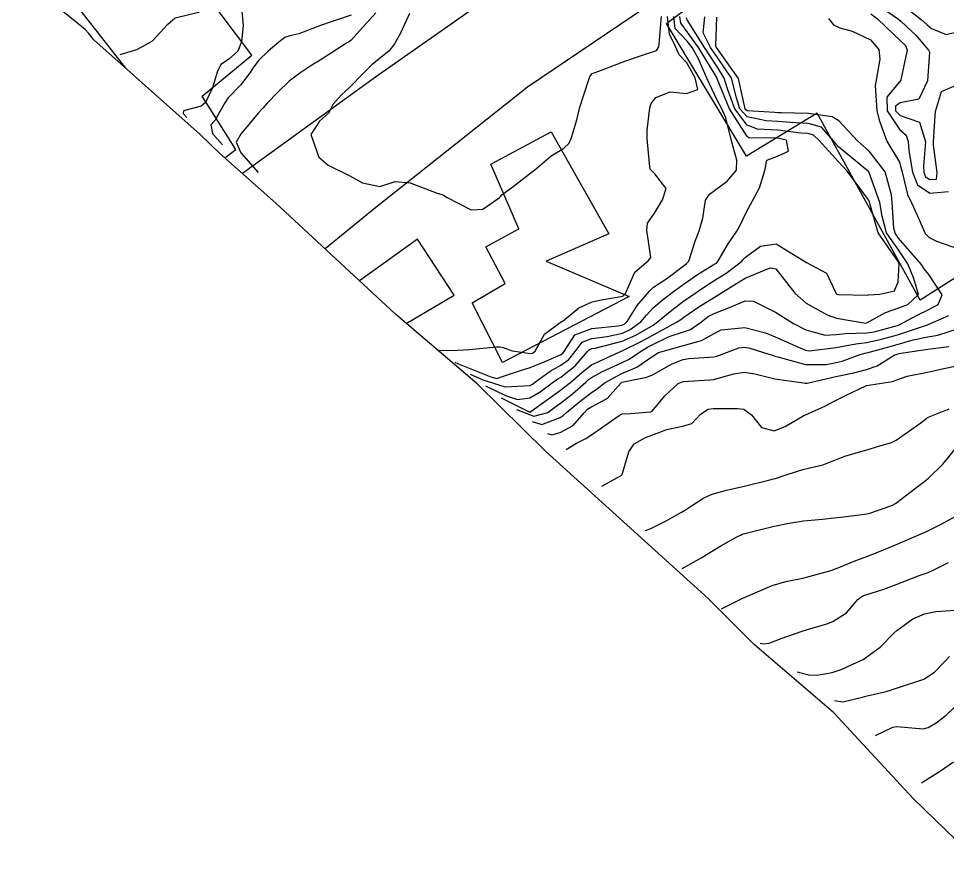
# Model space of a CAD drawing. Header units: metres. Extents: x 307586 to 320046, y 7427249 to 7434250.
# Drawn here: x 318643.9 to 318704.7, y 7429711.8 to 7429767.6 of the extents above; entities that cross this region are included whole.
import ezdxf

# ---------------------------------------------------------------- set-up
doc = ezdxf.new("R2010")
doc.units = ezdxf.units.M
doc.header["$MEASUREMENT"] = 0
for name, color, linetype in [('Area', 45, 'Continuous'), ('Curvas de Nivel 1m', 11, 'Continuous'), ('Curvas de Nivel 5m', 15, 'Continuous'), ('Edificações', 30, 'Continuous'), ('Vias Secundárias', 230, 'Continuous')]:
    doc.layers.add(name, color=color, linetype=linetype)

msp = doc.modelspace()

# ---------------------------------------------------------------- linework, layer by layer
at = {"layer": 'Area'}
msp.add_polyline3d([(318707.353, 7429711.835, 793.133), (318702.497, 7429716.537, 790.843), (318697.312, 7429722.157, 788.743), (318692.112, 7429726.595, 797.944), (318689.07, 7429729.627, 797.944), (318678.432, 7429739.267, 783.074), (318673.953, 7429743.687, 776.324), (318668.619, 7429748.226, 776.304), (318660.774, 7429755.509, 772.974), (318657.119, 7429758.76, 774.144), (318655.837, 7429759.992, 774.794), (318648.86, 7429766.186, 779.133), (318648.537, 7429766.606, 779.102), (318648.303, 7429766.861, 779.163), (318645.454, 7429769.2, 779.354)], dxfattribs=at)
at = {"layer": 'Curvas de Nivel 1m', "flags": 128}
for points, elevation in [([(318650.603, 7429765.23), (318651.684, 7429765.561), (318652.062, 7429765.76), (318652.717, 7429766.125), (318653.704, 7429767.224), (318654.189, 7429767.624), (318655.712, 7429768.008), (318655.829, 7429768.088), (318656.442, 7429769.37), (318657.731, 7429769.237), (318658.564, 7429768.051), (318658.634, 7429767.12), (318658.535, 7429766.052), (318658.292, 7429765.446), (318657.675, 7429764.894), (318657.171, 7429764.567), (318656.934, 7429764.071), (318656.627, 7429763.05), (318656.172, 7429762.082), (318655.888, 7429761.839), (318654.737, 7429761.546), (318654.719, 7429761.374), (318654.953, 7429761.1)], 776), ([(318699.731, 7429768.796), (318701.53, 7429767.542), (318701.711, 7429767.392), (318702.667, 7429766.49), (318703.512, 7429765.513), (318703.559, 7429765.38), (318703.426, 7429763.514), (318702.862, 7429762.315), (318701.651, 7429762.076), (318701.336, 7429761.855), (318701.346, 7429761.543), (318701.64, 7429761.244), (318702.915, 7429760.8), (318703.309, 7429759.515), (318703.165, 7429757.951), (318703.201, 7429757.516), (318703.309, 7429757.233), (318703.588, 7429757.041), (318704.015, 7429757.079), (318704.058, 7429757.505), (318703.838, 7429759.289), (318703.831, 7429759.508), (318703.934, 7429761.213), (318703.951, 7429761.507), (318704.362, 7429762.803), (318705.671, 7429763.365)], 777), ([(318701.728, 7429768.514), (318703.019, 7429767.52), (318703.386, 7429767.191), (318703.707, 7429766.93), (318704.657, 7429766.547), (318705.706, 7429766.8), (318706.646, 7429767.476), (318707.266, 7429767.92)], 776), ([(318667.323, 7429767.946), (318665.695, 7429766.138), (318665.596, 7429766.069), (318665.398, 7429765.973), (318664.363, 7429765.302), (318663.676, 7429764.854), (318663.144, 7429764.525), (318662.344, 7429764.01), (318661.657, 7429763.474), (318660.911, 7429762.766), (318660.214, 7429762.034), (318659.942, 7429761.735), (318659.636, 7429761.388), (318659.023, 7429760.652), (318658.519, 7429760.051), (318658.176, 7429759.492), (318658.482, 7429758.8), (318659.633, 7429757.51)], 774), ([(318669.529, 7429767.922), (318668.963, 7429766.665), (318668.54, 7429765.932), (318668.181, 7429765.439), (318667.68, 7429765.057), (318667.065, 7429764.556), (318666.469, 7429763.958), (318665.654, 7429763.115), (318665.058, 7429762.566), (318664.538, 7429761.981), (318664.222, 7429761.4), (318663.632, 7429760.86), (318663.082, 7429759.998), (318663.601, 7429758.499), (318664.197, 7429757.984), (318665.586, 7429757.303), (318666.448, 7429756.823), (318667.579, 7429756.588), (318668.598, 7429756.914), (318669.582, 7429756.831), (318671.333, 7429756.145), (318671.575, 7429756.087), (318671.731, 7429756.054), (318671.945, 7429755.894), (318673.561, 7429755.068), (318674.32, 7429755.104), (318675.394, 7429755.852), (318675.479, 7429755.945), (318675.575, 7429756.052), (318676.322, 7429756.58), (318677.59, 7429757.563), (318677.731, 7429757.679), (318677.885, 7429757.817), (318678.812, 7429758.6), (318679.612, 7429759.072), (318679.99, 7429759.424), (318680.143, 7429759.795), (318680.476, 7429760.95), (318680.686, 7429761.79), (318680.916, 7429762.526), (318681.333, 7429763.783), (318681.479, 7429763.978), (318681.676, 7429764.057), (318682.096, 7429764.193), (318683.684, 7429764.818), (318684.383, 7429765.046), (318685.691, 7429765.499), (318685.854, 7429765.728), (318685.869, 7429765.902), (318686.021, 7429767.725)], 773), ([(318699.718, 7429767.889), (318700.159, 7429767.556), (318701.699, 7429766.105), (318701.985, 7429765.825), (318702.108, 7429765.534), (318701.696, 7429763.563), (318701.692, 7429763.54), (318700.776, 7429762.429), (318700.803, 7429761.548), (318701.631, 7429760.303), (318702.036, 7429759.943), (318702.161, 7429759.532), (318702.203, 7429758.942), (318702.46, 7429757.527), (318702.772, 7429756.71), (318703.579, 7429756.154), (318704.809, 7429756.269)], 778), ([(318671.483, 7429745.88), (318671.535, 7429745.858), (318672.68, 7429745.882), (318673.453, 7429745.927), (318675.216, 7429746.092), (318675.455, 7429746.1), (318675.659, 7429746.051), (318676.259, 7429745.838), (318677.451, 7429745.663), (318677.578, 7429745.692), (318677.748, 7429745.817), (318678.357, 7429746.918), (318679.472, 7429747.745), (318679.509, 7429747.763), (318679.583, 7429747.799), (318680.616, 7429748.659), (318681.492, 7429749.048), (318682.096, 7429749.168), (318683.498, 7429749.412), (318683.663, 7429749.586), (318683.739, 7429749.748), (318684.276, 7429750.982), (318685.163, 7429751.734), (318685.323, 7429751.935), (318685.073, 7429753.735), (318685.11, 7429754.182), (318685.564, 7429754.849), (318686.091, 7429755.722), (318686.329, 7429756.468), (318685.59, 7429757.41), (318685.293, 7429757.733), (318685.244, 7429758.088), (318685.086, 7429759.735), (318685.077, 7429760.287), (318685.251, 7429761.734), (318685.351, 7429762.029), (318685.653, 7429762.405), (318686.589, 7429762.786), (318687.657, 7429762.666), (318688.407, 7429762.948), (318688.226, 7429763.694), (318687.683, 7429764.682), (318687.185, 7429765.205), (318686.963, 7429765.711), (318686.552, 7429766.568), (318686.422, 7429767.719)], 774), ([(318673.503, 7429744.32), (318674.325, 7429743.93), (318675.79, 7429743.474), (318677.421, 7429743.578), (318677.581, 7429743.659), (318677.785, 7429743.816), (318678.738, 7429744.509), (318679.444, 7429744.898), (318679.969, 7429745.273), (318680.367, 7429745.791), (318680.836, 7429746.409), (318681.462, 7429746.644), (318682.464, 7429746.766), (318683.465, 7429746.997), (318683.984, 7429747.228), (318684.663, 7429747.738), (318685.043, 7429748.171), (318685.487, 7429748.65), (318686.069, 7429749.147), (318686.817, 7429749.71), (318687.508, 7429750.226), (318688.371, 7429750.835), (318689.521, 7429751.523), (318689.619, 7429751.582), (318689.713, 7429751.678), (318690.384, 7429752.828), (318690.952, 7429753.666), (318691.167, 7429754.053), (318691.565, 7429754.881), (318691.975, 7429755.654), (318692.433, 7429756.499), (318692.789, 7429757.642), (318692.924, 7429758.319), (318693.607, 7429758.577), (318694.339, 7429758.895), (318694.208, 7429759.624), (318693.624, 7429759.747), (318691.745, 7429759.779), (318691.625, 7429759.854), (318690.479, 7429761.672), (318689.672, 7429763.637), (318689.66, 7429763.68), (318689.636, 7429763.718), (318688.437, 7429765.693), (318687.703, 7429766.715), (318687.282, 7429767.279), (318687.225, 7429767.707)], 776), ([(318674.513, 7429743.54), (318675.809, 7429742.913), (318676.601, 7429742.642), (318677.412, 7429742.762), (318678.073, 7429743.157), (318678.964, 7429743.805), (318679.243, 7429743.994), (318679.436, 7429744.118), (318680.369, 7429744.865), (318681.182, 7429745.783), (318681.311, 7429745.925), (318681.455, 7429745.979), (318681.694, 7429746.015), (318683.46, 7429746.462), (318684.351, 7429746.854), (318685.471, 7429747.522), (318685.758, 7429747.726), (318686.694, 7429748.503), (318687.494, 7429749.099), (318687.853, 7429749.341), (318688.351, 7429749.692), (318689.027, 7429750.166), (318689.511, 7429750.467), (318690.262, 7429750.926), (318691.236, 7429751.663), (318691.377, 7429751.81), (318691.527, 7429751.965), (318692.506, 7429752.678), (318693.541, 7429752.828), (318695.523, 7429751.61), (318696.834, 7429750.908), (318697.45, 7429749.581), (318697.502, 7429749.537), (318697.556, 7429749.526), (318699.502, 7429749.489), (318699.569, 7429749.492), (318700.313, 7429749.552), (318701.286, 7429749.761), (318701.511, 7429750.361), (318701.588, 7429751.539), (318701.525, 7429751.675), (318700.204, 7429753.553), (318699.664, 7429755.467), (318699.647, 7429755.559), (318699.575, 7429755.726), (318698.202, 7429757.574), (318697.602, 7429758.214), (318696.336, 7429759.599), (318695.972, 7429759.95), (318695.627, 7429760.048), (318695.153, 7429760.09), (318693.629, 7429760.279), (318692.313, 7429760.333), (318691.632, 7429760.605), (318690.822, 7429761.668), (318690.344, 7429762.992), (318690.134, 7429763.675), (318689.68, 7429764.41), (318688.837, 7429765.689), (318687.711, 7429767.502), (318687.635, 7429767.624)], 777), ([(318675.533, 7429742.76), (318677.406, 7429741.817), (318678.564, 7429742.656), (318679.425, 7429743.271), (318679.724, 7429743.502), (318680.08, 7429743.794), (318680.804, 7429744.422), (318681.444, 7429744.919), (318683.245, 7429745.753), (318683.454, 7429745.834), (318684.729, 7429746.469), (318685.464, 7429746.87), (318686.999, 7429747.707), (318687.284, 7429747.895), (318687.478, 7429748.039), (318688.471, 7429748.708), (318689.498, 7429749.358), (318689.703, 7429749.475), (318690.028, 7429749.675), (318690.927, 7429750.248), (318691.512, 7429750.584), (318693.147, 7429751.264), (318693.519, 7429751.198), (318694.757, 7429749.617), (318695.493, 7429748.965), (318696.877, 7429748.194), (318697.479, 7429747.984), (318699.397, 7429747.638), (318699.474, 7429747.664), (318700.678, 7429748.355), (318701.489, 7429748.624), (318702.149, 7429748.874), (318702.838, 7429749.52), (318702.551, 7429750.562), (318702.14, 7429751.531), (318701.537, 7429752.453), (318700.76, 7429753.548), (318700.459, 7429754.656), (318700.314, 7429755.553), (318699.593, 7429757.56), (318697.617, 7429759.184), (318697.276, 7429759.585), (318696.501, 7429760.467), (318695.634, 7429760.708), (318694.487, 7429760.769), (318693.635, 7429760.85), (318692.875, 7429760.881), (318691.638, 7429761.152), (318691.161, 7429761.665), (318690.93, 7429762.391), (318690.602, 7429763.671), (318689.687, 7429765.042), (318689.233, 7429765.685), (318688.747, 7429766.645), (318688.855, 7429767.689)], 778), ([(318676.543, 7429741.99), (318677.665, 7429741.553), (318678.583, 7429741.808), (318679.051, 7429742.159), (318679.412, 7429742.418), (318680.192, 7429743.022), (318681.066, 7429743.784), (318681.256, 7429743.96), (318681.436, 7429744.097), (318682.122, 7429744.452), (318683.446, 7429745.062), (318683.904, 7429745.29), (318684.586, 7429745.739), (318685.117, 7429746.072), (318685.458, 7429746.254), (318686.517, 7429746.768), (318687.467, 7429747.083), (318687.922, 7429747.242), (318688.572, 7429747.689), (318689.085, 7429748.078), (318689.482, 7429748.275), (318690.484, 7429748.674), (318691.495, 7429749.103), (318692.053, 7429749.093), (318693.484, 7429748.357), (318694.656, 7429747.618), (318695.469, 7429747.209), (318696.746, 7429746.871), (318697.466, 7429746.895), (318698.078, 7429746.963), (318699.467, 7429747.013), (318699.94, 7429747.084), (318701.473, 7429747.501), (318701.571, 7429747.539), (318702.804, 7429748.2), (318703.488, 7429748.523), (318704.131, 7429748.866), (318704.405, 7429749.501), (318703.516, 7429750.826), (318703.218, 7429751.212), (318703.012, 7429751.518), (318701.548, 7429753.215), (318701.314, 7429753.542), (318701.229, 7429753.871), (318701.133, 7429755.544), (318701.073, 7429756.05), (318700.654, 7429757.549), (318699.613, 7429758.91), (318698.883, 7429759.567), (318697.636, 7429760.881), (318697.191, 7429761.14), (318695.641, 7429761.369), (318693.864, 7429761.404), (318693.641, 7429761.419), (318693.436, 7429761.428), (318691.642, 7429761.537), (318691.502, 7429761.661), (318691.447, 7429761.861), (318691.072, 7429763.666), (318689.692, 7429765.598), (318689.631, 7429765.681), (318689.581, 7429765.794), (318689.654, 7429767.681)], 779), ([(318696.965, 7429767.591), (318697.285, 7429767.162), (318697.707, 7429766.963), (318698.512, 7429766.765), (318699.699, 7429766.181), (318700.253, 7429765.554), (318700.314, 7429764.927), (318700.068, 7429763.556), (318700.014, 7429763.21), (318700.112, 7429761.555), (318700.269, 7429760.921), (318700.763, 7429759.549), (318701.603, 7429758.179), (318701.786, 7429757.537), (318702.119, 7429756.072), (318702.378, 7429755.528), (318702.766, 7429754.723), (318703.278, 7429753.514), (318703.549, 7429753.262), (318704.028, 7429753.023), (318705.538, 7429752.482)], 779), ([(318678.563, 7429740.43), (318678.849, 7429740.345), (318679.39, 7429740.484), (318680.233, 7429740.954), (318680.964, 7429741.784), (318681.176, 7429742.012), (318681.408, 7429742.148), (318682.47, 7429742.712), (318683.376, 7429743.751), (318683.433, 7429743.78), (318685.057, 7429744.113), (318685.438, 7429744.267), (318686.716, 7429744.981), (318687.449, 7429745.278), (318687.805, 7429745.34), (318689.45, 7429745.436), (318689.65, 7429745.479), (318690.167, 7429745.673), (318691.092, 7429746.028), (318691.457, 7429746.075), (318691.802, 7429746.001), (318692.979, 7429745.637), (318693.345, 7429745.525), (318693.452, 7429745.495), (318693.636, 7429745.444), (318695.446, 7429744.952), (318696.804, 7429744.947), (318697.448, 7429745.066), (318697.855, 7429745.17), (318698.97, 7429745.565), (318699.342, 7429745.673), (318699.454, 7429745.702), (318700.908, 7429746.096), (318701.46, 7429746.259), (318702.496, 7429746.557), (318703.465, 7429746.748), (318704.109, 7429746.861), (318705.471, 7429747.29)], 781), ([(318679.783, 7429739.39), (318680.468, 7429739.789), (318681.078, 7429740.091), (318681.388, 7429740.285), (318683.257, 7429741.608), (318683.402, 7429741.702), (318683.441, 7429741.711), (318684.009, 7429741.744), (318685.296, 7429741.84), (318685.405, 7429741.895), (318686.243, 7429742.896), (318687.111, 7429743.705), (318687.434, 7429743.819), (318689.185, 7429743.933), (318689.436, 7429743.968), (318690.77, 7429744.336), (318691.441, 7429744.451), (318692.128, 7429744.338), (318693.437, 7429743.999), (318695.309, 7429743.737), (318695.434, 7429743.721), (318695.55, 7429743.724), (318697.439, 7429744.148), (318698.609, 7429744.401), (318699.443, 7429744.609), (318700.137, 7429744.862), (318701.244, 7429745.542), (318701.391, 7429745.603), (318701.454, 7429745.62), (318701.567, 7429745.651), (318703.457, 7429745.946), (318704.833, 7429746.123)], 782), ([(318682.123, 7429736.99), (318683.352, 7429737.65), (318683.407, 7429737.694), (318683.44, 7429737.749), (318683.892, 7429739.228), (318684.236, 7429739.741), (318684.967, 7429740.154), (318685.389, 7429740.318), (318686.366, 7429740.689), (318687.395, 7429740.898), (318688.008, 7429741.082), (318688.581, 7429741.688), (318689.069, 7429742.022), (318689.409, 7429742.07), (318691.008, 7429742.065), (318691.408, 7429742.024), (318691.909, 7429741.652), (318692.577, 7429740.824), (318693.393, 7429740.607), (318694.123, 7429740.895), (318695.343, 7429741.611), (318695.384, 7429741.63), (318695.403, 7429741.635), (318696.761, 7429742.241), (318697.418, 7429742.592), (318698.078, 7429742.918), (318699.433, 7429743.56), (318701.142, 7429743.837), (318701.437, 7429743.938), (318702.099, 7429744.189), (318703.442, 7429744.432), (318704.301, 7429744.645), (318705.447, 7429744.886)], 783), ([(318684.983, 7429734.07), (318685.318, 7429734.199), (318686.329, 7429734.721), (318687.329, 7429735.277), (318687.598, 7429735.429), (318687.991, 7429735.693), (318688.804, 7429736.219), (318689.341, 7429736.459), (318690.285, 7429736.729), (318691.346, 7429736.963), (318693.121, 7429737.404), (318693.351, 7429737.456), (318693.49, 7429737.49), (318693.915, 7429737.624), (318694.985, 7429737.987), (318695.36, 7429738.089), (318696.586, 7429738.371), (318697.369, 7429738.678), (318698.014, 7429738.933), (318699.38, 7429739.34), (318699.548, 7429739.39), (318700.102, 7429739.553), (318701.088, 7429739.841), (318701.387, 7429739.983), (318703.01, 7429741.127), (318703.402, 7429741.433), (318703.446, 7429741.466), (318703.534, 7429741.509), (318704.857, 7429742.05)], 784), ([(318689.963, 7429728.96), (318691.262, 7429729.617), (318691.29, 7429729.632), (318691.359, 7429729.659), (318693.271, 7429730.483), (318694.158, 7429730.737), (318695.276, 7429730.95), (318697.188, 7429731.488), (318697.282, 7429731.52), (318697.321, 7429731.541), (318697.416, 7429731.579), (318698.738, 7429732.119), (318699.294, 7429732.316), (318700.191, 7429732.659), (318701.307, 7429733.119), (318701.602, 7429733.242), (318702.259, 7429733.526), (318703.318, 7429733.995), (318704.322, 7429734.501), (318705.328, 7429735.043)], 786), ([(318692.473, 7429726.71), (318692.7, 7429726.655), (318693.069, 7429726.714), (318693.847, 7429727.004), (318695.232, 7429727.497), (318695.577, 7429727.605), (318696.85, 7429727.975), (318697.241, 7429728.12), (318698.125, 7429728.696), (318698.882, 7429729.564), (318699.087, 7429729.74), (318699.266, 7429729.821), (318700.57, 7429730.247), (318701.273, 7429730.507), (318702.889, 7429731.125), (318703.28, 7429731.255), (318703.469, 7429731.32), (318703.843, 7429731.504), (318704.805, 7429731.98)], 787), ([(318694.903, 7429724.83), (318695.658, 7429724.631), (318696.182, 7429724.616), (318697.205, 7429724.794), (318697.793, 7429724.988), (318699.083, 7429725.561), (318699.169, 7429725.605), (318699.214, 7429725.63), (318700.327, 7429726.444), (318701.231, 7429727.355), (318701.418, 7429727.537), (318702.472, 7429728.294), (318703.25, 7429728.621), (318703.984, 7429728.771), (318705.254, 7429728.864)], 788), ([(318697.343, 7429722.96), (318697.887, 7429722.868), (318699.187, 7429723.166), (318699.49, 7429723.254), (318700.721, 7429723.545), (318701.087, 7429723.648), (318701.194, 7429723.687), (318701.414, 7429723.755), (318703.201, 7429724.356), (318703.895, 7429724.814), (318704.579, 7429725.496), (318704.882, 7429725.828)], 789), ([(318703.053, 7429717.57), (318703.114, 7429717.601), (318704.278, 7429718.346), (318705.135, 7429718.931)], 791)]:
    msp.add_lwpolyline(points, dxfattribs=dict(at, elevation=elevation))
at = {"layer": 'Curvas de Nivel 5m', "flags": 128}
for points, elevation in [([(318665.711, 7429767.808), (318664.343, 7429767.347), (318663.704, 7429767.122), (318662.277, 7429766.589), (318661.697, 7429766.443), (318661.381, 7429766.338), (318660.984, 7429766.027), (318660.271, 7429765.447), (318659.675, 7429764.863), (318659.321, 7429764.391), (318659.094, 7429764.046), (318658.474, 7429763.232), (318657.646, 7429762.378), (318657.445, 7429762.063), (318656.794, 7429760.91), (318656.53, 7429760.623), (318656.64, 7429760.06), (318657.293, 7429759.31)], 775), ([(318672.493, 7429745.1), (318672.895, 7429744.911), (318674.853, 7429744.144), (318675.242, 7429744.035), (318675.426, 7429744.083), (318676.732, 7429744.532), (318677.437, 7429744.737), (318678.198, 7429745.06), (318679.451, 7429745.604), (318679.569, 7429745.682), (318679.647, 7429745.798), (318680.362, 7429746.893), (318681.468, 7429747.307), (318683.188, 7429747.472), (318683.471, 7429747.53), (318683.621, 7429747.599), (318683.782, 7429747.747), (318684.429, 7429748.801), (318685.229, 7429749.733), (318685.363, 7429749.873), (318685.506, 7429749.992), (318686.374, 7429750.579), (318687.52, 7429751.447), (318687.671, 7429751.549), (318687.81, 7429751.697), (318688.218, 7429753.018), (318688.487, 7429753.691), (318688.729, 7429754.52), (318688.915, 7429755.687), (318689.163, 7429756.098), (318689.58, 7429756.395), (318690.324, 7429756.935), (318690.94, 7429757.667), (318690.952, 7429758.317), (318690.581, 7429759.67), (318690.237, 7429761.074), (318689.966, 7429761.677), (318689.652, 7429762.288), (318688.984, 7429763.687), (318688.442, 7429764.936), (318688.035, 7429765.697), (318687.697, 7429766.103), (318686.928, 7429766.934), (318686.822, 7429767.713)], 775), ([(318677.553, 7429741.21), (318678.19, 7429741.017), (318679.4, 7429741.478), (318679.584, 7429741.615), (318679.801, 7429741.796), (318680.674, 7429742.528), (318681.422, 7429743.085), (318681.825, 7429743.376), (318682.333, 7429743.766), (318683.439, 7429744.346), (318684.416, 7429744.768), (318685.451, 7429745.496), (318685.831, 7429745.724), (318687.458, 7429746.19), (318688.635, 7429746.514), (318689.466, 7429746.97), (318689.925, 7429747.218), (318691.47, 7429747.372), (318692.841, 7429747.014), (318693.464, 7429746.752), (318695.001, 7429746.071), (318695.456, 7429745.87), (318695.685, 7429745.836), (318697.458, 7429746.054), (318698.743, 7429746.284), (318699.461, 7429746.39), (318700.425, 7429746.589), (318701.466, 7429746.893), (318703.371, 7429747.512), (318703.441, 7429747.543), (318703.474, 7429747.555), (318704.824, 7429748.155)], 780), ([(318687.383, 7429731.6), (318687.568, 7429731.697), (318688.669, 7429732.309), (318689.298, 7429732.708), (318689.9, 7429733.078), (318690.958, 7429733.664), (318691.194, 7429733.782), (318691.315, 7429733.829), (318691.561, 7429733.901), (318693.32, 7429734.342), (318694.374, 7429734.568), (318695.324, 7429734.714), (318696.558, 7429734.824), (318697.326, 7429734.898), (318697.928, 7429734.973), (318699.329, 7429735.145), (318699.663, 7429735.223), (318700.603, 7429735.547), (318701.137, 7429735.74), (318701.336, 7429735.852), (318702.741, 7429736.913), (318703.352, 7429737.381), (318703.419, 7429737.442), (318703.496, 7429737.509), (318704.44, 7429738.426), (318705.312, 7429739.491)], 785), ([(318700.033, 7429720.67), (318701.16, 7429721.217), (318701.438, 7429721.249), (318703.159, 7429721.102), (318703.49, 7429721.177), (318704.009, 7429721.502), (318704.665, 7429722), (318705.178, 7429722.504)], 790)]:
    msp.add_lwpolyline(points, dxfattribs=dict(at, elevation=elevation))
at = {"layer": 'Edificações'}
for points in [[(318686.342, 7429767.266), (318702.094, 7429779.064)], [(318724.447, 7429774.233), (318717.596, 7429766.298), (318716.367, 7429765.607), (318717.85, 7429762.264), (318720.001, 7429763.171), (318722.871, 7429757.631), (318717.558, 7429754.272), (318720.571, 7429749.067), (318711.672, 7429744.232), (318707.315, 7429751.924), (318702.964, 7429749.154), (318696.217, 7429761.396), (318691.578, 7429758.578), (318686.342, 7429767.266)], [(318678.813, 7429760.165), (318682.581, 7429753.485), (318678.483, 7429751.698), (318683.9, 7429749.393), (318675.61, 7429745.065), (318673.632, 7429748.969), (318675.799, 7429750.239), (318674.527, 7429752.639), (318676.693, 7429753.815), (318674.857, 7429758.048), (318678.813, 7429760.165)]]:
    msp.add_lwpolyline(points, dxfattribs=at)
for points, elevation in [([(318657.44, 7429758.474), (318658.156, 7429759.005), (318655.966, 7429762.504), (318659.219, 7429765.191), (318654.118, 7429771.952), (318649.61, 7429777.9), (318643.943, 7429773.301), (318650.947, 7429764.333)], 774.041), ([(318669.323, 7429747.628), (318672.448, 7429749.482), (318670.046, 7429753.151), (318666.254, 7429750.422)], 776.307)]:
    msp.add_lwpolyline(points, dxfattribs=dict(at, elevation=elevation))
at = {"layer": 'Vias Secundárias'}
for points in [[(318727.213, 7429819.728), (318728.049, 7429812.249), (318724.998, 7429807.847), (318720.419, 7429802.48), (318711.215, 7429795.697), (318697.595, 7429785.764), (318684.654, 7429775.927), (318667.299, 7429763.735), (318658.595, 7429757.447)], [(318727.213, 7429819.728), (318728.049, 7429812.249), (318724.998, 7429807.847), (318720.419, 7429802.48), (318711.215, 7429795.697), (318697.595, 7429785.764), (318684.654, 7429775.927), (318667.299, 7429763.735), (318658.595, 7429757.447)], [(318745.018, 7429810.725), (318743.14, 7429809.872), (318735.671, 7429805.405), (318725.323, 7429798.094), (318714.822, 7429790.623), (318706.068, 7429784.215), (318696.691, 7429776.933), (318686.844, 7429769.586), (318677.245, 7429763.083), (318667.333, 7429755.208), (318664.006, 7429752.508)], [(318745.018, 7429810.725), (318743.14, 7429809.872), (318735.671, 7429805.405), (318725.323, 7429798.094), (318714.822, 7429790.623), (318706.068, 7429784.215), (318696.691, 7429776.933), (318686.844, 7429769.586), (318677.245, 7429763.083), (318667.333, 7429755.208), (318664.006, 7429752.508)]]:
    msp.add_lwpolyline(points, dxfattribs=at)

doc.saveas('drawing.dxf')
